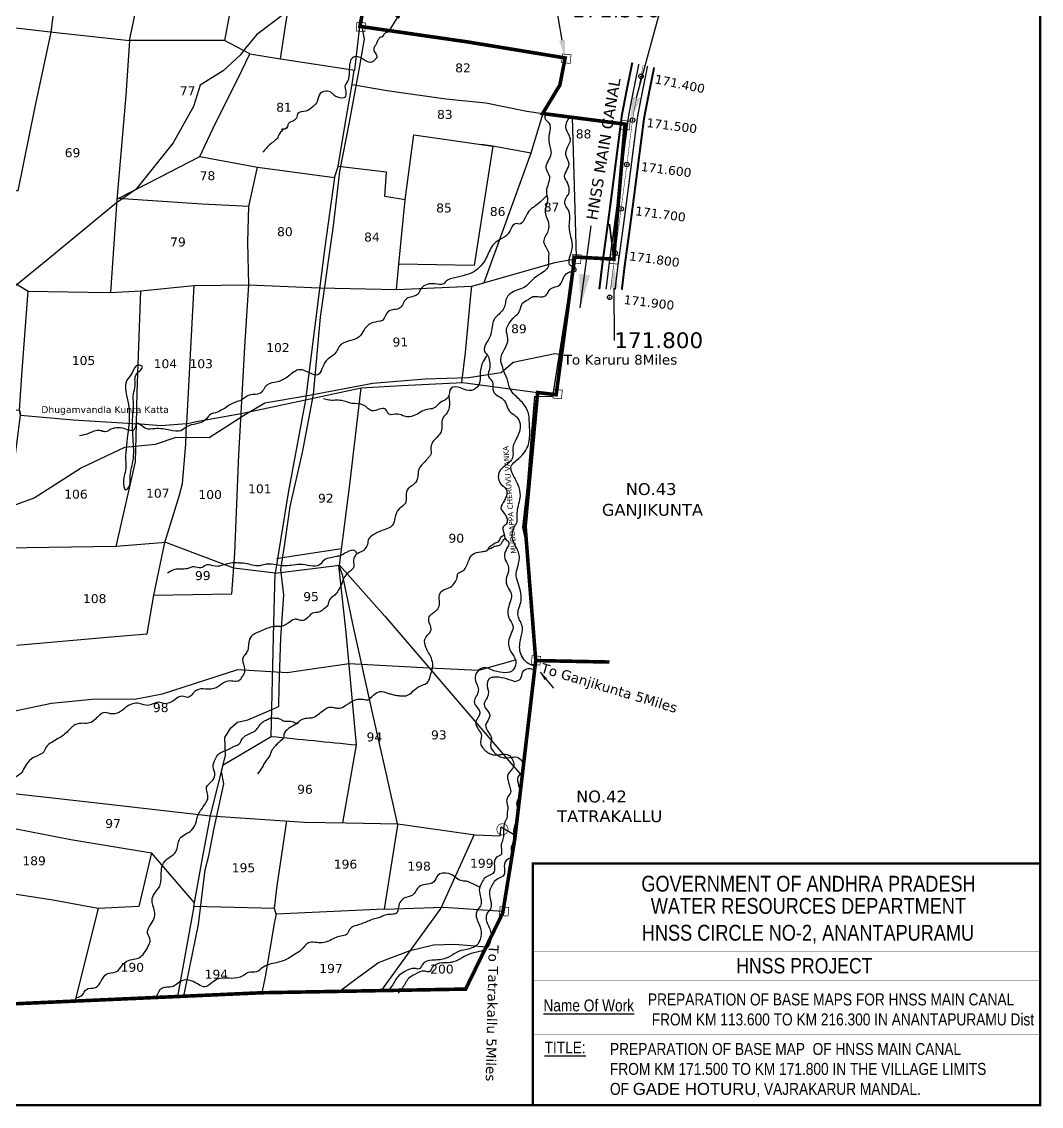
# Model space of a CAD drawing. Header units: inches. Extents: x 747198 to 751809, y 1660124 to 1664868.
# Drawn here: x 749530 to 751809, y 1660124 to 1662548 of the extents above; entities that cross this region are included whole.
import ezdxf
from ezdxf import colors
from ezdxf.entities.mleader import LeaderData, LeaderLine
from ezdxf.enums import TextEntityAlignment as Align
from ezdxf.math import Vec2, Vec3

# ---------------------------------------------------------------- set-up
doc = ezdxf.new("R2010")
doc.units = ezdxf.units.IN
doc.header["$LTSCALE"] = 15
doc.header["$MEASUREMENT"] = 0
doc.header["$PDMODE"] = 32
doc.header["$PDSIZE"] = 10
doc.linetypes.add('ACAD_ISO02W100', pattern=[15, 12, -3])
doc.linetypes.add('HIDDEN2', pattern=[0.1875, 0.125, -0.0625])
for name, color, linetype in [('CANAL1', 1, 'Continuous'), ('CSMark', 72, 'Continuous'), ('DIMENSION', 7, 'Continuous'), ('FRAME 025', 7, 'Continuous'), ('PLOT', 7, 'Continuous'), ('ROADS', 6, 'Continuous'), ('STRUCTURE', 5, 'Continuous'), ('TANKS-STREAM', 4, 'Continuous'), ('TITLEBLOCK', 7, 'Continuous'), ('VILLAGE BOUNDRY', 5, 'Continuous'), ('VILLAGE STONES', 240, 'Continuous')]:
    doc.layers.add(name, color=color, linetype=linetype)
doc.styles.add('ARIALN', font='ARIALN_1.TTF')
doc.styles.get("Standard").update_dxf_attribs({"font": 'verdana_0.ttf'})
doc.dimstyles.get("Standard").update_dxf_attribs({"dimtxt": 0.18, "dimasz": 0.18, "dimexe": 0.18, "dimexo": 0.0625, "dimgap": 0.09, "dimtad": 0, "dimtih": 1, "dimtoh": 1, "dimdec": 4, "dimzin": 0, "dimdsep": 46, "dimtxsty": 'Standard', "dimcen": 0.09, "dimadec": 0, "dimazin": 0, "dimtfac": 1, "dimtdec": 4, "dimtofl": 0, "dimtmove": 0, "dimatfit": 3, "dimfxl": 0, "dimtolj": 1, "dimtzin": 0, "dimarcsym": 0})

msp = doc.modelspace()

# ---------------------------------------------------------------- hatches: boundary and pattern name
at = {"layer": 'VILLAGE STONES'}
h = msp.add_hatch(color=256, dxfattribs=at)
edge = h.paths.add_edge_path(flags=16)
edge.add_arc((750604.6, 1660742.8), 11.9, -5.0068, 354.9932)
edge = h.paths.add_edge_path()
edge.add_arc((750604.6, 1660742.8), 13.4, -5.0068, 354.9932)

# ---------------------------------------------------------------- linework, layer by layer
msp.add_lwpolyline([(750679.1, 1661119.9), (750659.9, 1661374), (750650.5, 1661416.9), (750660.5, 1661510), (750669.5, 1661621.4), (750676.8, 1661710.6), (750717.2, 1661710.2), (750758.8, 1661975.7), (750766.2, 1662021.6), (750853.7, 1662017), (750844.2, 1662095.1), (750853.7, 1662017)])
at = {"color": 3}
for p in [(750914.2, 1662425.4), (750895.4, 1662327.4), (750882.7, 1662228.4), (750869.9, 1662129.4), (750856.5, 1662030.5), (750844.3, 1661931.5)]:
    msp.add_point(p, dxfattribs=at)
at = {"layer": 'CANAL1', "color": 1, "const_width": 4.5}
for points in [[(750894.8, 1662456.1), (750891.1, 1662437.3), (750883.3, 1662399.2), (750871.7, 1662339.1), (750859.4, 1662243.5), (750850.4, 1662172.9), (750839.8, 1662092.8), (750827.8, 1662004.7), (750821.2, 1661949.6)], [(750943.6, 1662445.2), (750940.1, 1662427.5), (750932.4, 1662389.5), (750921.1, 1662331.2), (750909, 1662237.1), (750900, 1662166.4), (750889.4, 1662086.2), (750877.4, 1661998.4), (750871.5, 1661948.5)]]:
    msp.add_lwpolyline(points, dxfattribs=at)
at = {"layer": 'CANAL1', "color": 5, "const_width": 3}
for points in [[(750909.4, 1662452.8), (750905.8, 1662434.4), (750898, 1662396.3), (750886.5, 1662336.8), (750874.3, 1662241.6), (750865.3, 1662170.9), (750854.7, 1662090.8), (750842.7, 1662002.8), (750836.3, 1661949.3)], [(750856.4, 1661948.8), (750862.5, 1662000.3), (750874.5, 1662088.2), (750885.1, 1662168.4), (750894.1, 1662239), (750906.3, 1662333.6), (750917.7, 1662392.4), (750925.4, 1662430.5), (750929, 1662448.5)]]:
    msp.add_lwpolyline(points, dxfattribs=at)
at = {"layer": 'CANAL1', "color": 1, "linetype": 'HIDDEN2', "ltscale": 100, "const_width": 1}
msp.add_lwpolyline([(750919.2, 1662450.7), (750915.6, 1662432.4), (750907.9, 1662394.4), (750896.4, 1662335.2), (750884.2, 1662240.3), (750875.2, 1662169.6), (750864.6, 1662089.5), (750852.6, 1662001.6), (750846.4, 1661949)], dxfattribs=at)
at = {"layer": 'FRAME 025', "lineweight": -3, "const_width": 0.844}
for points in [[(750672.5, 1660470.8), (751806.4, 1660470.8)], [(750672.5, 1660404.9), (751806.4, 1660404.9)], [(750672.5, 1660283.7), (751806.4, 1660283.7)]]:
    msp.add_lwpolyline(points, dxfattribs=at)
at = {"layer": 'PLOT'}
for points in [[(748998.3, 1662227.9), (749271.2, 1662217.6), (749391.8, 1662197.9), (749522.7, 1662169.4), (749559.9, 1662353.5), (749596.2, 1662523.8), (749641.2, 1662876.5), (749657.4, 1662989.5)], [(749433, 1662543.4), (749600.7, 1662524.1), (749771.2, 1662505.5), (749811.8, 1662695.9), (749855.5, 1662897)], [(750056.3, 1662884.6), (750009.2, 1662640.2), (749983.5, 1662505.6), (749771.2, 1662505.5), (749763.1, 1662382.9), (749742.6, 1662149.7), (749728.7, 1661942.5)], [(750108.6, 1662464.8), (750121, 1662548), (750143.7, 1662674.9)], [(750040.3, 1662475.9), (750108.6, 1662464.8), (750274.8, 1662439.1), (750286.3, 1662537)], [(749742.7, 1662151.3), (749839.3, 1662199.9), (749928.4, 1662246.1), (749963.5, 1662320.4), (750014, 1662421.2), (750040.3, 1662475.9), (749983.5, 1662505.6)], [(749928.4, 1662246.1), (750057.4, 1662222.8), (750229.1, 1662199.5), (750237.8, 1662223.8), (750252.9, 1662318.5), (750268.7, 1662407.9), (750273.5, 1662439.3)], [(750268.5, 1662407), (750347.3, 1662393.7), (750478, 1662375.2), (750567.3, 1662366.2), (750658.9, 1662347.5), (750694.6, 1662342.3), (750668.5, 1662253.4), (750563, 1661964.3)], [(749517.7, 1661961.5), (749545.1, 1661945.4), (749679.2, 1661942.8), (749728.7, 1661942.5), (749796.9, 1661946.1), (749914.9, 1661958.3), (750037.8, 1661959.5), (750195.7, 1661953.1), (750367.6, 1661949.1), (750536, 1661956.5), (750563, 1661964.3), (750721.8, 1662009.6), (750762.6, 1662017.1), (750766.2, 1662021.6), (750770.5, 1662021.4), (750767, 1662128.6), (750760.9, 1662333.8)], [(750367.6, 1661949.1), (750372.8, 1662005.8), (750387.5, 1662149.7), (750406.6, 1662295), (750583.3, 1662269.4), (750560.3, 1662122.3), (750541.7, 1662003), (750372.8, 1662005.8)], [(750668.5, 1662253.4), (750583.3, 1662269.4), (750557.4, 1662273.1)], [(750387.5, 1662149.7), (750341.6, 1662157.2), (750345.4, 1662211.6), (750237.8, 1662223.8)], [(750229.1, 1662199.5), (750208, 1662044), (750196.2, 1661950.7), (750164.3, 1661702.2), (750126, 1661494.4), (750096.5, 1661315.3), (750004.3, 1661326.5), (749852.8, 1661384), (749741.6, 1661374.7), (749492.1, 1661370.7), (749502.3, 1661470), (749527.4, 1661668.2), (749525.5, 1661679.3), (749531.1, 1661767.8), (749545.1, 1661945.4)], [(749898.8, 1661649.2), (749920.4, 1661654), (750021.1, 1661672.2), (750029.2, 1661821.2), (750037.8, 1661959.5), (750035.6, 1662054.9), (750037.6, 1662134.5), (750054.2, 1662208.9), (750057.4, 1662222.8)], [(750037.6, 1662134.5), (749933.8, 1662139.7), (749744.8, 1662152.3)], [(749914.9, 1661958.3), (749898.8, 1661649.2), (749841.6, 1661644.6), (749786.9, 1661648.8)], [(750514.1, 1661741.1), (750521.9, 1661808.6), (750533.1, 1661928.1), (750536, 1661956.5)], [(749400.8, 1661692.1), (749525.5, 1661679.3), (749527.4, 1661668.2), (749645.7, 1661658.2), (749767.7, 1661650.1), (749786.9, 1661648.8), (749788.2, 1661719.8), (749796.9, 1661946.1)], [(750021.1, 1661672.2), (750164.3, 1661702.2), (750289.2, 1661729), (750379.1, 1661734.6), (750516, 1661741.2), (750683.3, 1661718.9)], [(749492.3, 1660825.4), (749672.2, 1660804.6), (749951.9, 1660773.2), (749980.7, 1660886.7), (750087.8, 1660950.5), (750093.7, 1661203.4), (750096.5, 1661315.3), (750240.6, 1661332.8), (750263.5, 1661513), (750289.2, 1661729)], [(749825.7, 1661265.7), (749999.9, 1661268.7), (750006.6, 1661360.2), (750015.8, 1661580), (750021.1, 1661672.2)], [(749519.5, 1661154), (749721.1, 1661172.5), (749810.7, 1661180), (749825.7, 1661265.7), (749850.2, 1661383.8), (749882.5, 1661486.9), (749890, 1661515.9), (749897.4, 1661603.6), (749898.8, 1661649.2)], [(749741.6, 1661374.7), (749784.5, 1661564), (749786.9, 1661648.8)], [(750245.2, 1661369.5), (750113.4, 1661349.3), (750100, 1661347.2)], [(750247.9, 1660757.4), (750278.9, 1660931.4), (750255.4, 1661182.5), (750238.7, 1661332.5), (750246.4, 1661312), (750271.5, 1661191.8), (750314.5, 1661000.4), (750345.5, 1660862.6), (750369.8, 1660752.4), (750340.5, 1660564.6), (750099.2, 1660552.9), (750095.5, 1660566.1), (750101.3, 1660616.6), (750122.8, 1660761.6)], [(750240.6, 1661332.8), (750341.8, 1661219.2), (750623.1, 1660890.6), (750648.8, 1660861.6)], [(749254.9, 1660634.1), (749261.9, 1660777.4), (749189.5, 1660830.2), (749079, 1660910.6), (749186.2, 1660886.5), (749264.3, 1660866.9), (749261.9, 1660777.4), (749328.9, 1660769.2), (749487.1, 1660749.8), (749639.9, 1660720.3), (749820.3, 1660689.9), (749792.4, 1660570.1), (749701.2, 1660565.6), (749600, 1660584.3), (749301.7, 1660631)], [(750095.5, 1660566.1), (749914.8, 1660570.5), (749934.6, 1660678.7), (749951.9, 1660773.2)], [(749951.9, 1660773.2), (750162.2, 1660758.9), (750255.3, 1660757.3), (750370.8, 1660755.2), (750544.1, 1660730.6), (750599.9, 1660728.1), (750601.5, 1660748.1), (750633.3, 1660729.7)], [(750541.2, 1660731), (750489.3, 1660616.1), (750466.7, 1660566.6), (750333.5, 1660382.4)], [(749916.3, 1660578.5), (749820.3, 1660689.9)], [(749701.2, 1660565.6), (749650.6, 1660364.3), (749648.9, 1660358.9)], [(749914.8, 1660570.5), (749878.8, 1660369.2)], [(750099.2, 1660552.9), (750094.2, 1660532.6), (750074.6, 1660413.4), (750067.1, 1660377.6)], [(750340.5, 1660564.6), (750473, 1660568.8), (750606, 1660559.8)]]:
    msp.add_lwpolyline(points, dxfattribs=at)
msp.add_spline([(750087.8, 1660950.5), (750278.9, 1660931.4)], degree=3, dxfattribs=at)
at = {"layer": 'ROADS'}
for points in [[(750324.6, 1662801.4), (750283.2, 1662758.1), (750238.5, 1662712.6), (750178.9, 1662641.1), (750149.8, 1662597.7), (750125.2, 1662571.2), (750054.9, 1662518.3), (750030.4, 1662488.4), (750018.9, 1662472.9), (749980.5, 1662438), (749929, 1662406), (749914.3, 1662357.9), (749868.5, 1662276.9), (749785.4, 1662172.8), (749742.1, 1662142.6), (749589, 1662016.4), (749395.1, 1661859.1), (749191.1, 1661715.8), (749109.4, 1661627.4), (749059.5, 1661556.6), (748948.6, 1661483.4), (748898.6, 1661413.3), (748843.3, 1661362.8), (748811.2, 1661315.6)], [(749892.9, 1660369.8), (749925.1, 1660530.1), (749940.1, 1660652), (749948.7, 1660683.2), (749960.2, 1660745.1), (749982.4, 1660844.8), (749977.2, 1660873.1), (749985.8, 1660907.7), (749984.4, 1660948.3), (749997.8, 1660969.9), (750012.7, 1660981.9), (750035.8, 1660987.7), (750082.4, 1661007.9), (750104.6, 1661017.5), (750105.9, 1661060.7), (750109.3, 1661170.6), (750116, 1661267), (750109.6, 1661323.1), (750117.3, 1661375.4), (750130.4, 1661464.2), (750157.5, 1661584.6), (750182.7, 1661714.5), (750198.2, 1661887.2), (750227.4, 1662091.2), (750241, 1662212.4), (750263.2, 1662322.9), (750284.3, 1662439.9), (750296.6, 1662508.2), (750291.4, 1662536.3)], [(749446.5, 1661442.9), (749558.2, 1661483.4), (749661.9, 1661549.6), (749760.6, 1661596.8), (749829.1, 1661603.6), (749875.6, 1661618.9), (749949.4, 1661618.1), (750026.1, 1661667.2), (750073.4, 1661695.6), (750165.5, 1661711.2), (750314.9, 1661739.6), (750432.1, 1661749.5), (750529, 1661752.2), (750601.6, 1661763.5), (750628.7, 1661786.5), (750721.4, 1661805.8), (750736.8, 1661803.8)], [(748167.7, 1660924.6), (748324.8, 1660941.1), (748471.7, 1660976.9), (748539.8, 1660993.5), (748615.9, 1660980.4), (748749.4, 1660957.3), (748884.1, 1660941.6), (748982, 1660925.8), (749053.5, 1660938.4), (749186.9, 1660998.1), (749322.6, 1661005.1), (749490.7, 1661002.5), (749597.2, 1661024.4), (749695.2, 1661034.7), (749782.1, 1661034), (749844.7, 1661045.9), (750013.7, 1661100.3), (750123.4, 1661093.5), (750194.4, 1661103.8), (750261.8, 1661113.6), (750440.7, 1661103.6), (750551.8, 1661098.8), (750634, 1661121.3)], [(750239.6, 1660380.7), (750281.6, 1660411.7), (750327.9, 1660445.5), (750398.4, 1660472.1), (750450.7, 1660484.4), (750498.5, 1660485.9), (750568.4, 1660480.1), (750573.4, 1660482.3)]]:
    msp.add_lwpolyline(points, dxfattribs=at)
at = {"layer": 'STRUCTURE', "color": 5, "const_width": 5.06}
for points in [[(747200.3, 1664314.6), (751806.4, 1664314.6), (751806.4, 1660126.4), (747200.3, 1660126.4)], [(750672.7, 1660666.4), (751806.4, 1660666.4), (751806.4, 1660126.4), (750672.7, 1660126.4)]]:
    msp.add_lwpolyline(points, close=True, dxfattribs=at)
at = {"layer": 'TANKS-STREAM'}
for points in [[(750351.2, 1662527.6), (750348.3, 1662524.5), (750341.9, 1662521.5), (750339.5, 1662518.8), (750337, 1662514.5), (750330.8, 1662511.9), (750326.5, 1662506.2), (750325.2, 1662504.3), (750323.1, 1662498.6), (750321.3, 1662494.9), (750317.3, 1662488.5), (750318.3, 1662481.2), (750323.9, 1662468.2), (750318.7, 1662461.2), (750314, 1662457.5), (750276.7, 1662469.4), (750267.8, 1662465.3), (750263.5, 1662453.6), (750262.7, 1662445.5), (750261.8, 1662427.8), (750260.3, 1662419.3), (750258.3, 1662413.7), (750253.4, 1662405.9), (750254.4, 1662391), (750253, 1662378.9), (750237, 1662378.7), (750228.9, 1662382.5), (750223.7, 1662388.1), (750197.6, 1662387.4), (750190.5, 1662369.5), (750181.8, 1662358.3), (750165.3, 1662347.4), (750147.6, 1662342.5), (750144.1, 1662332.1), (750138, 1662326.2), (750126.8, 1662320.2), (750118.2, 1662307.6), (750111, 1662306.8), (750113.2, 1662306.2), (750108.8, 1662300.3), (750102.5, 1662289), (750084.3, 1662272.5), (750077.3, 1662265.1), (750069, 1662256.3)], [(750702, 1662341.4), (750699.5, 1662331.6), (750709.1, 1662320.3), (750711.2, 1662309.7), (750708.1, 1662287.7), (750712.2, 1662262.4), (750713.2, 1662252.1), (750701.6, 1662221.2), (750709.5, 1662201.5), (750703, 1662169.6), (750705.4, 1662149), (750700.2, 1662122.9), (750706.7, 1662101.8), (750706.4, 1662079.5), (750696.8, 1662055.9), (750707.4, 1662032.2), (750707.4, 1662014.7), (750706.7, 1662000.7), (750685.8, 1661981.6), (750672.4, 1661971.3), (750657.6, 1661956.6), (750624.7, 1661941.9), (750612.3, 1661925.7), (750610.3, 1661913.1), (750604.4, 1661901.7), (750585.9, 1661882), (750578.7, 1661849.1), (750570.1, 1661831.6), (750564.6, 1661810.3), (750571.8, 1661801.8), (750575.9, 1661788.2), (750576.6, 1661775.9), (750573.9, 1661753.9), (750582.1, 1661742.9), (750584.4, 1661720.9), (750595.4, 1661710.5), (750609.4, 1661700.6), (750617.6, 1661681.8), (750629.8, 1661669.4), (750638.7, 1661661.8), (750644.6, 1661643.9), (750634.3, 1661612.9), (750627.9, 1661594.9), (750628.1, 1661577.6), (750618.1, 1661560.9), (750613.5, 1661557.5), (750597.3, 1661540.8), (750601.8, 1661513.7), (750612.4, 1661504), (750609.2, 1661477.8), (750601.4, 1661460.7), (750611.9, 1661443.7), (750613, 1661424.4), (750605.7, 1661417.2), (750607.3, 1661407.3), (750612.7, 1661389.9), (750617.1, 1661386.6), (750609, 1661357.3), (750613.9, 1661339.5), (750618.2, 1661327.9), (750617.5, 1661317.2), (750613.3, 1661302.9), (750616.1, 1661285.1), (750624, 1661269.9), (750617.5, 1661236.1), (750618.9, 1661215.5), (750628.1, 1661197.2), (750618.9, 1661166.5), (750623.8, 1661139.2), (750634.3, 1661120), (750629, 1661099.3), (750585.8, 1661096.9)], [(750677.6, 1661106.9), (750663.6, 1661112.8), (750644.6, 1661138.5), (750645.9, 1661170.3), (750649.4, 1661194), (750639.8, 1661219.9), (750640.9, 1661234.8), (750645.7, 1661249.4), (750640.4, 1661290.5), (750635.7, 1661309.4), (750636.4, 1661320), (750642.7, 1661352.4), (750639.4, 1661365), (750626.1, 1661400.6), (750628.1, 1661408.9), (750632.4, 1661420.5), (750636.4, 1661427.1), (750637.7, 1661438.7), (750638, 1661453.9), (750644.7, 1661488.2), (750640.1, 1661512), (750627.1, 1661537.8), (750623.8, 1661551.4), (750641.4, 1661571.6), (750662.6, 1661603), (750665.9, 1661631.4), (750664.9, 1661651), (750662, 1661674.8), (750646.1, 1661699.9), (750622.1, 1661727), (750614.9, 1661750.4), (750610.9, 1661758.7), (750605.3, 1661774.6), (750601, 1661792.8), (750616.9, 1661838.7), (750613.9, 1661859.9), (750618.9, 1661872.5), (750631.8, 1661888), (750642.4, 1661899.6), (750649.7, 1661918.5), (750662.6, 1661927.1), (750672.6, 1661933.1), (750694.1, 1661932.7), (750702.4, 1661936.4), (750711.3, 1661949.6), (750733.3, 1661959.8), (750741.2, 1661975.4), (750749.8, 1661986), (750760.9, 1661989.1), (750769.1, 1661991.2), (750768.1, 1661997.5), (750756.5, 1662002.8), (750754.1, 1662015.5), (750761.1, 1662044.2), (750758.4, 1662064.1), (750754.1, 1662091.1), (750755.5, 1662110), (750751.2, 1662128.2), (750745.2, 1662138.1), (750747.5, 1662155.3), (750752.8, 1662162.9), (750753.5, 1662175.2), (750748.8, 1662190.1), (750743.9, 1662198.7), (750753.5, 1662229.4), (750746.5, 1662250.6), (750751.8, 1662270.4), (750756.5, 1662282.3), (750754.2, 1662292.3), (750746.5, 1662312.4), (750754.9, 1662334.5)], [(750704.2, 1662158.8), (750679.2, 1662136.7), (750669.8, 1662129.8), (750662.2, 1662122.2), (750652.8, 1662104), (750642.1, 1662095.2), (750636.4, 1662096.4), (750617.5, 1662073.8), (750598.1, 1662060.3), (750583.5, 1662048), (750568.4, 1662019.6), (750540.6, 1661988.8), (750491.5, 1661973.7), (750481.4, 1661969.3), (750472.6, 1661961.8), (750453.7, 1661961.8), (750423.2, 1661951.6), (750415.2, 1661938.1), (750390, 1661928.1), (750376.1, 1661907.9), (750350.3, 1661900.4), (750337.1, 1661880.9), (750315, 1661875.2), (750295.5, 1661858.9), (750284.2, 1661843.1), (750265.9, 1661835), (750243.8, 1661826.1), (750230, 1661805.4), (750210.5, 1661789.6), (750192.1, 1661758.5), (750152.4, 1661769.9), (750126.6, 1661755.4), (750102, 1661742.8), (750078.1, 1661735.2), (750062.3, 1661716.4), (750041.5, 1661713.9), (750022.7, 1661703.1), (750001.2, 1661694.3), (749967.6, 1661675.1), (749950.6, 1661668.8), (749940.5, 1661657.6), (749898.6, 1661641.9), (749886.3, 1661633.6), (749861.7, 1661634.9), (749845.4, 1661637.4), (749827.7, 1661638), (749807.6, 1661638.6), (749786.9, 1661648.8), (749781.7, 1661636.1), (749755.3, 1661639.3), (749738.9, 1661639.3), (749734.5, 1661638.6), (749716.2, 1661631.1), (749706.8, 1661633.6), (749696.1, 1661633.6), (749678.4, 1661626.7), (749659.5, 1661622.3)], [(750571, 1661802.7), (750561.4, 1661787.9), (750555.1, 1661762.9), (750551.6, 1661736.4), (750535.5, 1661723.3), (750511.3, 1661729), (750489.9, 1661728.4), (750482.4, 1661706.7), (750466.8, 1661697), (750450.8, 1661683.6), (750436.8, 1661681.2), (750407, 1661667.2), (750385.5, 1661665.7), (750370.6, 1661670.8), (750351.8, 1661670.5), (750343.2, 1661681.5), (750313.7, 1661678.2), (750294.3, 1661690.7), (750268.4, 1661694.6), (750245.3, 1661700.9), (750216.4, 1661701.8), (750204.5, 1661704.5)], [(749758.3, 1661509.2), (749758.3, 1661528.2), (749762.1, 1661544.4), (749762.6, 1661569.3), (749768.1, 1661695.8), (749764.8, 1661745.1), (749777.9, 1661764), (749790.6, 1661780.5), (749799.5, 1661777), (749787.3, 1661760.5), (749783.9, 1661733.9), (749780.3, 1661715.6), (749780.1, 1661692.5), (749778.9, 1661671.8), (749779.2, 1661617), (749778.9, 1661564.4), (749772.6, 1661529.4), (749769.3, 1661506.4), (749762.4, 1661501.6), (749758.3, 1661509.2)], [(750484.6, 1661711.6), (750486.1, 1661698.3), (750481.3, 1661674.1), (750471.2, 1661660.9), (750469.1, 1661647.5), (750467.4, 1661631.3), (750461.4, 1661622.2), (750448, 1661606.9), (750444.8, 1661593.3), (750444.4, 1661580.1), (750440.7, 1661574.9), (750435.9, 1661569.1), (750426.8, 1661559.6), (750417.5, 1661547.4), (750415.2, 1661527.2), (750403.4, 1661511.3), (750393.9, 1661504.2), (750389.7, 1661487.4), (750387.8, 1661471.8), (750373.9, 1661459.1), (750364.4, 1661438.4), (750359.2, 1661422.5), (750333.5, 1661409.8), (750315.9, 1661400.7), (750305.7, 1661391.4), (750303, 1661379.6), (750289.3, 1661363.1), (750278.7, 1661357.8), (750271.9, 1661344.6), (750271.5, 1661327.4), (750265.7, 1661321), (750257.5, 1661313.7), (750248.7, 1661301.2), (750243.7, 1661287), (750237.3, 1661276.3), (750230.6, 1661266.6), (750217.9, 1661255.8), (750214.2, 1661243.6), (750204.5, 1661234.5), (750196, 1661228.5), (750180, 1661225.8), (750164.9, 1661211.8), (750153.9, 1661209.4), (750149.1, 1661211.1), (750141.7, 1661212.1), (750120.6, 1661200.2), (750109.9, 1661196.1), (750100.6, 1661196.1), (750090, 1661195.1), (750062.4, 1661184.9), (750041.4, 1661171.4), (750037.4, 1661156.2), (750035.4, 1661143.1), (750030.4, 1661134.1), (750025.1, 1661127.3), (750027.4, 1661105.7), (750026.8, 1661090.4), (750022.4, 1661083.3), (750016.4, 1661075), (750007.5, 1661073.4), (749990.7, 1661073.9), (749972.9, 1661064.4), (749964.8, 1661059), (749941.8, 1661056.3), (749920.3, 1661053.2), (749900.5, 1661037.6), (749888.8, 1661040.2), (749873.1, 1661032.8), (749847.9, 1661023.7), (749835.7, 1661026.7), (749812.4, 1661019.5), (749793.4, 1661024.1), (749763.4, 1661015.6), (749753, 1661007.2), (749733.4, 1661000.5), (749716, 1661003.7), (749694.4, 1660988.4), (749682.1, 1660980.4), (749668.6, 1660979.7), (749649.1, 1660976.1), (749631.6, 1660960.2), (749620.5, 1660951), (749611.3, 1660945.5), (749597.3, 1660936.9), (749586.3, 1660928.5), (749579.9, 1660916.1), (749560.1, 1660905), (749543.9, 1660891.9), (749534.5, 1660877.1), (749528.7, 1660867.6), (749511.5, 1660855.1), (749504.4, 1660839.4)], [(749653.8, 1660366.9), (749665.9, 1660372.6), (749674.8, 1660384.9), (749695.1, 1660389.1), (749720.8, 1660419.9), (749740.6, 1660424.1), (749762, 1660446.3), (749792.3, 1660455.9), (749813.2, 1660481.9), (749817.4, 1660494.5), (749811.8, 1660510.7), (749823.9, 1660538.9), (749828.1, 1660554.7), (749822.1, 1660579.4), (749824.6, 1660595.8), (749837.6, 1660613.5), (749841, 1660624.6), (749842.7, 1660651), (749845.7, 1660664), (749855.5, 1660676.5), (749870.2, 1660687.5), (749877.1, 1660697), (749882.7, 1660720.4), (749892.5, 1660729.8), (749906.6, 1660738.2), (749918.9, 1660754.3), (749923.2, 1660771), (749935.3, 1660792.2), (749942.6, 1660803.3), (749946.5, 1660812.6), (749943.6, 1660837.3), (749954.8, 1660849.4), (749962.1, 1660864.1), (749958.1, 1660882.8), (749963.3, 1660900.1), (749971, 1660911.3), (749990.8, 1660920.8), (750000.7, 1660925.9), (750008.1, 1660929.2), (750016.2, 1660933.5), (750019.9, 1660939.3), (750025.2, 1660947.6), (750048, 1660960.9), (750056.8, 1660967.8), (750061.7, 1660975), (750069.8, 1660983.1), (750076.4, 1660987), (750085.3, 1660991), (750096.2, 1660991.5), (750109.3, 1660988.7), (750116, 1660984.9), (750118.8, 1660984.6), (750126.3, 1660984.8), (750131.4, 1660984.6), (750137.6, 1660982.9), (750146.9, 1660979.6), (750149.5, 1660983.1), (750151.2, 1660985.3), (750155.1, 1660987.6), (750160.3, 1660989.9), (750169.2, 1660991.5), (750179.7, 1660992.2), (750192.1, 1660999.2), (750206.1, 1661009.5), (750215.1, 1661015.3), (750225.2, 1661015.7), (750235.5, 1661013.5), (750240.9, 1661013.5), (750254.9, 1661020.1), (750274.1, 1661031.4), (750287.8, 1661034), (750299.4, 1661032.2), (750304.5, 1661032), (750309.9, 1661036), (750316.8, 1661042.9), (750331.2, 1661050.4), (750348.1, 1661047.3), (750356.7, 1661044.6), (750366.6, 1661042.4), (750374.9, 1661041.4), (750383.9, 1661040.8), (750389.7, 1661041.3), (750401.3, 1661048.1), (750415.6, 1661060.4), (750439.3, 1661073.6), (750442.8, 1661083.7), (750449.1, 1661108.3), (750445.8, 1661124.9), (750433.5, 1661150), (750431.3, 1661167.3), (750439, 1661178.2), (750445.1, 1661188.3), (750440.2, 1661214.8), (750446.8, 1661224.1), (750455, 1661230.6), (750463.5, 1661241.1), (750463.7, 1661267), (750473.1, 1661277.8), (750488.6, 1661283.9), (750498, 1661294.2), (750503.3, 1661305.6), (750505.2, 1661314.4), (750514.6, 1661319.7), (750528.2, 1661340.4), (750537.8, 1661356.9), (750556.6, 1661363), (750567, 1661364.5), (750570.5, 1661365.7), (750573.3, 1661369.7), (750574.6, 1661372.9), (750583.4, 1661379.1), (750587.2, 1661382), (750590.2, 1661383.3), (750596.2, 1661385.3), (750600.6, 1661394.5), (750603.9, 1661398.2), (750608.4, 1661400.9)], [(750568.4, 1661364.9), (750572.8, 1661368.5), (750582, 1661372.4), (750588.6, 1661375.9), (750598.5, 1661377.6), (750603.2, 1661383.1), (750605.5, 1661386.8), (750610.2, 1661393.3)], [(750279.7, 1661358.5), (750276, 1661364.6), (750256.2, 1661361.5), (750243.4, 1661355), (750233.8, 1661352.3), (750220.5, 1661349.2), (750206.3, 1661344.6), (750195.9, 1661333.5), (750175.9, 1661331.6), (750152.5, 1661334.7), (750132.1, 1661332.6), (750115.2, 1661331.3), (750099.6, 1661333.9), (750076.4, 1661335), (750057.6, 1661331.3), (750025.4, 1661337.5), (750017.1, 1661337.5), (750005, 1661338.4), (749976.1, 1661332), (749962.5, 1661330.5), (749943.8, 1661333.5), (749930.5, 1661326.8), (749916, 1661329.5), (749899.4, 1661325.2), (749872.3, 1661323.4), (749856, 1661315.1)], [(750585.8, 1661096.9), (750558.8, 1661103.2), (750547.1, 1661093.2), (750543.4, 1661079.8), (750550.9, 1661055.1), (750547.9, 1661043.2), (750541.9, 1661031.2), (750544.9, 1661019.2), (750551.6, 1661011), (750553.9, 1661002.1), (750544.8, 1660982), (750551.3, 1660965.3), (750557.7, 1660952.4), (750556.2, 1660932.3), (750561.9, 1660923.8), (750566, 1660918.9), (750575, 1660912.7), (750585.7, 1660909), (750618.5, 1660908.8), (750627.3, 1660898.2), (750628.6, 1660894.8), (750629.4, 1660883.5), (750616.9, 1660865.5), (750618.5, 1660847.4), (750621.3, 1660837.3), (750622.9, 1660824.4), (750617.7, 1660816.6), (750614.1, 1660806.8), (750616.9, 1660789.5), (750614.9, 1660778.2), (750614.9, 1660770.7), (750610.2, 1660758.8), (750608.1, 1660750.3), (750606.9, 1660738.9), (750607.1, 1660727), (750605.8, 1660720.6), (750602.2, 1660709), (750602.7, 1660694.2), (750601.4, 1660685.7), (750595.7, 1660683), (750586.4, 1660666.2), (750586.4, 1660648.1), (750566.5, 1660635), (750558.7, 1660623.6), (750553, 1660607.4), (750555.9, 1660590.6), (750557.2, 1660583.1), (750555.6, 1660571.3), (750549.5, 1660563.6), (750546.1, 1660555), (750548.4, 1660539.8), (750554.4, 1660526.6), (750545.7, 1660482.5), (750531.2, 1660475.8), (750506.8, 1660469.7), (750487.4, 1660458.9), (750462, 1660451), (750447.9, 1660450.6), (750425.6, 1660440.2), (750418.6, 1660430.7), (750409.1, 1660432), (750386.7, 1660424.9), (750373.5, 1660416.3), (750359, 1660394.8), (750349.5, 1660382.7)], [(750631.3, 1661073.1), (750584.5, 1661082.6), (750576.8, 1661080.6), (750570.3, 1661068.4), (750573.2, 1661048.8), (750570.2, 1661036.8), (750564.2, 1661024.9), (750567.2, 1661012.9), (750573.9, 1661004.7), (750576.2, 1660995.7), (750567.1, 1660975.7), (750573.6, 1660959), (750580, 1660946.1), (750578.5, 1660926), (750584.2, 1660917.4), (750588.3, 1660912.5), (750597.4, 1660906.3), (750608, 1660902.7), (750640.8, 1660902.4), (750649.6, 1660891.9), (750650.9, 1660888.5), (750651.7, 1660877.2), (750639.2, 1660859.1), (750640.8, 1660841), (750643.6, 1660831), (750645.2, 1660818.1), (750640, 1660810.3), (750636.4, 1660800.5), (750639.2, 1660783.2), (750637.2, 1660771.8), (750637.2, 1660764.4), (750632.5, 1660752.5), (750630.5, 1660744), (750629.2, 1660732.6), (750629.4, 1660720.7), (750628.1, 1660714.2), (750624.5, 1660702.6), (750625, 1660687.9), (750623.7, 1660679.4), (750618, 1660676.7), (750608.7, 1660659.9), (750608.7, 1660641.8), (750588.8, 1660628.6), (750581.1, 1660617.3), (750575.4, 1660601.1), (750578.2, 1660584.3), (750579.5, 1660576.8), (750577.9, 1660564.9), (750571.9, 1660557.3), (750568.4, 1660548.7), (750570.7, 1660533.4), (750576.7, 1660520.3), (750568, 1660476.1), (750553.5, 1660469.5), (750529.1, 1660463.3), (750509.7, 1660452.6), (750484.3, 1660444.6), (750470.3, 1660444.2), (750447.9, 1660433.9), (750440.9, 1660424.4), (750431.4, 1660425.6), (750409.1, 1660418.6), (750395.8, 1660409.9), (750381.4, 1660388.5), (750371.8, 1660376.4)], [(750631.3, 1661073.1), (750645.2, 1661079), (750650.5, 1661094.7), (750662.9, 1661102), (750676.7, 1661098.9)], [(750148.4, 1660981.3), (750135.7, 1660973.3), (750126.9, 1660968), (750116.4, 1660954.6), (750115.7, 1660947.7), (750104.7, 1660937.1), (750097.7, 1660929.5), (750089.5, 1660919.6), (750083.7, 1660905.6), (750076.7, 1660896.8), (750067.3, 1660880.5), (750057.4, 1660867.1)], [(750554.3, 1660613.5), (750542.8, 1660618.7), (750524, 1660626.7), (750512, 1660628.1), (750498.4, 1660636.4), (750483.8, 1660644), (750460.3, 1660639.7), (750450.8, 1660624.9), (750432.4, 1660619.5), (750418.6, 1660614.4), (750403, 1660595.2), (750384.6, 1660588.7), (750371.5, 1660565.6), (750369.7, 1660557.2), (750345.5, 1660551.8), (750334.2, 1660547.5), (750309.9, 1660539.8), (750285.3, 1660530), (750262.8, 1660519.2), (750256.3, 1660508), (750243.6, 1660504.3), (750229.5, 1660499.6), (750202, 1660489.2), (750171.2, 1660488.8), (750154.5, 1660472.9), (750139.7, 1660463.1), (750126.2, 1660454.2), (750100.1, 1660444.8), (750067.5, 1660433.3), (750055.2, 1660424.6), (750036.7, 1660422.8), (750024.4, 1660415.2), (749998.3, 1660409.8), (749965.8, 1660407.2), (749939.9, 1660390.8), (749909.1, 1660404.6), (749884.8, 1660402.5), (749868.5, 1660391.9), (749843.6, 1660387.2), (749830.9, 1660367.1)]]:
    msp.add_spline(points, degree=3, dxfattribs=at)
at = {"layer": 'VILLAGE BOUNDRY', "linetype": 'ACAD_ISO02W100', "ltscale": 0.2, "const_width": 8}
for points in [[(750312.7, 1662685.5), (750286.3, 1662537), (750526.9, 1662502.3), (750744.8, 1662466.5), (750733, 1662405.9), (750694.6, 1662342.3), (750878.9, 1662318.5), (750857.3, 1662067.9), (750853.7, 1662017), (750766.2, 1662021.6), (750724.7, 1661713.9), (750683.3, 1661718.9), (750655.5, 1661419.7), (750679.1, 1661119.9), (750632.4, 1660722.1), (750605.3, 1660555.9), (750522.4, 1660385.8), (750067.1, 1660377.6), (749215.5, 1660339.6)], [(750679.1, 1661119.9), (750843.9, 1661116.6)]]:
    msp.add_lwpolyline(points, dxfattribs=at)
at = {"layer": 'VILLAGE STONES', "const_width": 1.55}
for points in [[(750279.5, 1662546.4), (750298.9, 1662544.7), (750297.2, 1662525.3), (750277.8, 1662527)], [(750738.5, 1662475.4), (750757.9, 1662473.7), (750756.2, 1662454.3), (750736.8, 1662456)], [(750870.5, 1662326.9), (750889.9, 1662325.2), (750888.2, 1662305.8), (750868.8, 1662307.5)], [(750761.5, 1662027.9), (750780.9, 1662026.2), (750779.2, 1662006.8), (750759.8, 1662008.5)], [(750845, 1662026.9), (750864.4, 1662025.2), (750862.7, 1662005.8), (750843.3, 1662007.5)], [(750719, 1661725.9), (750738.4, 1661724.2), (750736.7, 1661704.8), (750717.3, 1661706.5)], [(750671, 1661130.9), (750690.4, 1661129.2), (750688.7, 1661109.8), (750669.3, 1661111.5)], [(750599.5, 1660569.9), (750618.9, 1660568.2), (750617.2, 1660548.8), (750597.8, 1660550.5)]]:
    msp.add_lwpolyline(points, close=True, dxfattribs=at)

# ---------------------------------------------------------------- texts
at = {"layer": 'CSMark', "color": 1}
for s, rotation, p in [('171.400', 348.4662, (750945.7, 1662419.8)), ('171.500', 352.6654, (750927, 1662322.3)), ('171.600', 352.7249, (750914.4, 1662224.1)), ('171.700', 352.4785, (750901.6, 1662125.1)), ('171.800', 352.2288, (750888, 1662024.4)), ('171.900', 353.2297, (750875.9, 1661926.8))]:
    msp.add_text(s, height=20, rotation=rotation, dxfattribs=at).set_placement(p, align=Align.MIDDLE_LEFT)
at = {"layer": 'DIMENSION'}
for s, p in [('82', (750516.5, 1662444.3)), ('77', (749901, 1662392.8)), ('81', (750116.5, 1662356.3)), ('83', (750476, 1662340.3)), ('88', (750786, 1662296.7)), ('69', (749644, 1662254.8)), ('78', (749945.5, 1662203.3)), ('85', (750474, 1662131.3)), ('86', (750594, 1662123.3)), ('87', (750714.5, 1662133.3)), ('80', (750118.5, 1662078.3)), ('79', (749879.5, 1662055.3)), ('84', (750313, 1662066.3)), ('89', (750641.5, 1661861.3)), ('91', (750376.5, 1661831.8)), ('102', (750103, 1661819.3)), ('105', (749668.5, 1661790.3)), ('104', (749851.5, 1661783.3)), ('103', (749931.5, 1661783.3)), ('106', (749651.5, 1661491.8)), ('107', (749834.5, 1661493.8)), ('100', (749951.5, 1661490.8)), ('101', (750062.5, 1661503.8)), ('92', (750210, 1661482.8)), ('90', (750501.5, 1661393.3)), ('99', (749935, 1661309.8)), ('108', (749693.5, 1661258.3)), ('95', (750177, 1661262.8)), ('98', (749841, 1661014.8)), ('93', (750462.5, 1660953.8)), ('94', (750318.5, 1660949.3)), ('96', (750163.5, 1660832.3)), ('97', (749734.5, 1660755.8)), ('189', (749558, 1660672.5)), ('196', (750254, 1660665)), ('199', (750558.5, 1660667)), ('195', (750026, 1660657)), ('198', (750418.5, 1660660.5)), ('190', (749777.5, 1660434.5)), ('194', (749965.4, 1660419.1)), ('197', (750221.5, 1660432)), ('200', (750469.5, 1660430.5))]:
    msp.add_text(s, height=20, dxfattribs=at).set_placement(p, align=Align.MIDDLE_CENTER)
msp.add_text('Dhugamvandla Kunta Katta', height=15, dxfattribs=at).set_placement((749574.2, 1661673.2))
msp.add_text('MUDDAPPA CHERUVU VANKA', height=11.936, rotation=94.3764, dxfattribs=at).set_placement((750636, 1661359.5))
at = {"layer": 'DIMENSION', "color": 1}
for s, p in [('NO.43', (750880.2, 1661489.9)), ('GANJIKUNTA', (750826.9, 1661443.5)), ('NO.42', (750769.2, 1660802.9)), ('TATRAKALLU', (750727, 1660758.9))]:
    msp.add_text(s, height=26.46, dxfattribs=at).set_placement(p)
at = {"layer": 'ROADS'}
msp.add_text('To Karuru 8Miles', height=22, dxfattribs=at).set_placement((750741.6, 1661781.1))
for s, rotation, p in [('To Ganjikunta 5Miles', 343.291, (750688.7, 1661093.6)), ('To Tatrakallu 5Miles', 268.7364, (750574.1, 1660483.7))]:
    msp.add_text(s, height=22, rotation=rotation, dxfattribs=at).set_placement(p)
at = {"layer": 'TITLEBLOCK', "extrusion": (0.000201441, 0.004807, 0.999988), "style": 'ARIALN'}
for s, height, p in [('GOVERNMENT OF ANDHRA PRADESH ', 35.364, (750915.1, 1660583.7, 8128.1)), ('WATER RESOURCES DEPARTMENT  ', 35.364, (750936.2, 1660534.1, 8127.4)), ('HNSS CIRCLE NO-2, ANANTAPURAMU', 35.364, (750916.2, 1660474.1, 8127.1)), ('HNSS PROJECT', 34.44, (751127.1, 1660400.9, 8128.7)), ('%%UName Of Work', 26.742, (750696.2, 1660316.1, 8129.1)), ('%%UTITLE:', 26.74, (750698.8, 1660222, 8128.6))]:
    msp.add_text(s, height=height, rotation=359.9999, dxfattribs=at).set_placement(p)
at = {"layer": 'TITLEBLOCK', "extrusion": (0.000201441, 0.004807, 0.999988), "insert": (750929.8, 1660376, -3.1), "char_height": 26.742, "width": 863.185, "attachment_point": 1, "text_direction": (1, -1e-06, -0.000201), "style": 'ARIALN'}
msp.add_mtext('PREPARATION OF BASE MAPS FOR HNSS MAIN CANAL\\P FROM KM 113.600 TO KM 216.300 IN ANANTAPURAMU Dist', dxfattribs=at)
at = {"layer": 'TITLEBLOCK', "insert": (750845, 1660265.3), "char_height": 26.7416, "width": 863.185, "attachment_point": 1, "rotation": 359.9999, "style": 'ARIALN'}
msp.add_mtext('PREPARATION OF BASE MAP  OF HNSS MAIN CANAL  \\PFROM KM {\\C1;171.500} TO KM {\\C1;171.800} IN THE VILLAGE LIMITS OF {\\fArial|b0|i0|c0|p34;\\C1;GADE HOTURU}, VAJRAKARUR MANDAL.', dxfattribs=at)
at = {"layer": 'VILLAGE STONES'}
msp.add_text('HNSS MAIN CANAL', height=25, rotation=80.6107, dxfattribs=at).set_placement((750816.3, 1662102.5))

# ---------------------------------------------------------------- leaders
at = {"layer": 'TANKS-STREAM', "color": 5}
for points, override in [([(750385.3, 1662581.8), (750351.2, 1662527.6)], {"dimasz": 30, "dimgap": 0.09, "dimtad": 0, "dimzin": 2}), ([(750688.7, 1661093.6), (750718.9, 1661058)], {"dimasz": 20, "dimzin": 2})]:
    msp.add_leader(points, dimstyle='Standard', override=override, dxfattribs=at)
at = {"layer": 'VILLAGE STONES'}
msp.add_leader([(750778.7, 1661908.1), (750802.7, 1662091.5)], dimstyle='Standard', override={"dimasz": 75, "dimgap": 0.09, "dimtad": 0, "dimtfill": 2, "dimtfillclr": 5}, dxfattribs=at)
at = {"layer": 'VILLAGE STONES', "color": 6}
ml = msp.add_multileader_mtext('Standard', dxfattribs=at)
ml.set_content('750765\\P1662505\\PBI-JUNCTION', color=6)
ml.set_leader_properties()
ml.build(insert=Vec2(0, 0))
ml.multileader.update_dxf_attribs({"dogleg_length": 0.36, "arrow_head_size": 40})
ctx = ml.context
ctx.base_point, ctx.char_height, ctx.arrow_head_size, ctx.landing_gap_size, ctx.plane_origin = Vec3(750483.8, 1662671.5), 25, 40, 0.09, Vec3(749484.5, 1662548.7)
ctx.text_align_type = 2
notes = []
notes.append((ctx, [(0, (1, 1, 0), (750710.4, 1662671.5), (-1, 0), 0.36, [(0, [(750744.8, 1662466.5)], 0, [])])]))
ctx.mtext.insert, ctx.mtext.alignment, ctx.mtext.flow_direction = Vec3(750709.9, 1662684.3), 3, 5
at = {"layer": 'VILLAGE STONES', "color": 5}
ml = msp.add_multileader_mtext('Standard', dxfattribs=at)
ml.set_content('171.500', color=5)
ml.set_leader_properties()
ml.build(insert=Vec2(0, 0))
ml.multileader.update_dxf_attribs({"dogleg_length": 0.36, "arrow_head_size": 55})
ctx = ml.context
ctx.base_point, ctx.char_height, ctx.arrow_head_size, ctx.landing_gap_size, ctx.plane_origin = Vec3(750766.2, 1662574.5, 3.6), 35, 55, 0.09, Vec3(750192.4, 1662083.2, 3.6)
ctx.text_align_type = 2
notes.append((ctx, [(1, (1, 1, 0), (750958.2, 1662574.5, 3.6), (-1, 0), 0.36, [(0, [(750889.9, 1662325.2, 3.6)], 0, [])])]))
ctx.mtext.insert, ctx.mtext.alignment, ctx.mtext.flow_direction = Vec3(750957.7, 1662592.4, 3.6), 3, 5
ml = msp.add_multileader_mtext('Standard', dxfattribs=at)
ml.set_content('171.800', color=5)
ml.set_leader_properties()
ml.build(insert=Vec2(0, 0))
ml.multileader.update_dxf_attribs({"dogleg_length": 0.36, "arrow_head_size": 55})
ctx = ml.context
ctx.base_point, ctx.char_height, ctx.arrow_head_size, ctx.landing_gap_size, ctx.plane_origin = Vec3(750854.6, 1661835.4), 35, 55, 0.09, Vec3(750201, 1661280.2)
notes.append((ctx, [(0, (1, 1, 0), (750854.3, 1661835.4), (1, 0), 0.36, [(0, [(750853.3, 1662006.7)], 0, [])])]))
ctx.mtext.insert, ctx.mtext.flow_direction = Vec3(750854.7, 1661853.3), 5
for ctx, leaders in notes:
    for number, flags, end, landing, length, lines in leaders:
        leader = LeaderData()
        leader.index, (leader.has_last_leader_line, leader.has_dogleg_vector, leader.attachment_direction) = number, flags
        leader.last_leader_point, leader.dogleg_vector, leader.dogleg_length = Vec3(end), Vec3(landing), length
        for number, points, colour, breaks in lines:
            line = LeaderLine()
            line.index, line.vertices, line.color, line.breaks = number, Vec3.list(points), colors.encode_raw_color(colour), breaks
            leader.lines.append(line)
        ctx.leaders.append(leader)

doc.saveas('drawing.dxf')
